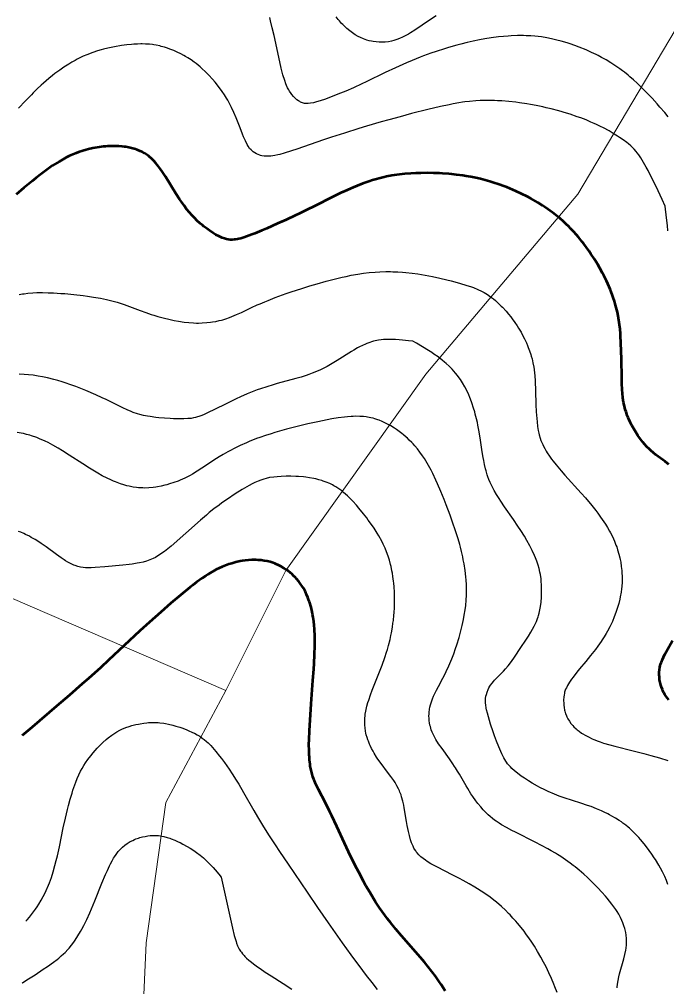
# Model space of a CAD drawing. Header units: metres. Extents: x 545098 to 555652, y 1854398 to 1862642.
# Drawn here: x 546893.5 to 547159.1, y 1858837.7 to 1859234.2 of the extents above; entities that cross this region are included whole.
import ezdxf

# ---------------------------------------------------------------- set-up
doc = ezdxf.new("R2010")
doc.units = ezdxf.units.M
doc.header["$LTSCALE"] = 6.8
for name, color, linetype, lineweight in [('1', 7, 'Continuous', 25), ('2', 7, 'Continuous', 53), ('52', 7, 'Continuous', 13)]:
    doc.layers.add(name, color=color, linetype=linetype, lineweight=lineweight)

msp = doc.modelspace()

# ---------------------------------------------------------------- linework, layer by layer
at = {"layer": '1'}
for points in [[(546996.44, 1859233.67), (546996.08, 1859235.06)], [(547159.4, 1859194.34), (547157.94, 1859196.07), (547155.98, 1859198.35), (547154.78, 1859199.71), (547152.79, 1859201.91), (547150.66, 1859204.18), (547149.57, 1859205.3), (547147.62, 1859207.22), (547146.64, 1859208.14), (547145.17, 1859209.47), (547143.68, 1859210.76), (547142.93, 1859211.38), (547141.41, 1859212.59), (547140.64, 1859213.18), (547139.48, 1859214.04), (547137.89, 1859215.15), (547135.86, 1859216.47), (547133.97, 1859217.61), (547132.03, 1859218.69), (547130.7, 1859219.39), (547129.8, 1859219.84), (547127.99, 1859220.71), (547126.62, 1859221.34), (547125.7, 1859221.74), (547122.92, 1859222.87), (547121.06, 1859223.56), (547119.2, 1859224.2), (547117.98, 1859224.6), (547115.55, 1859225.32), (547113.75, 1859225.79), (547111.54, 1859226.3), (547109.57, 1859226.68), (547107.39, 1859227.03), (547104.77, 1859227.33), (547103.01, 1859227.47), (547101.22, 1859227.55), (547100.02, 1859227.58), (547097.58, 1859227.58), (547095.07, 1859227.49), (547093.78, 1859227.41), (547091.83, 1859227.25), (547089.85, 1859227.05), (547086.8, 1859226.65), (547084.2, 1859226.23), (547082.09, 1859225.85), (547079.4, 1859225.3), (547076.94, 1859224.74), (547074.45, 1859224.12), (547072.77, 1859223.67), (547069.39, 1859222.71), (547067.7, 1859222.2), (547064.31, 1859221.11), (547062.08, 1859220.35), (547059.13, 1859219.28), (547057.67, 1859218.73), (547054.46, 1859217.45), (547052.12, 1859216.47), (547050.6, 1859215.8), (547047.62, 1859214.45), (547043.37, 1859212.43), (547035.6, 1859208.66), (547033.81, 1859207.81), (547030.41, 1859206.26), (547027.26, 1859204.89), (547024.05, 1859203.56), (547021.7, 1859202.64), (547018.54, 1859201.47), (547017.12, 1859200.99), (547015.81, 1859200.59), (547015.2, 1859200.42), (547014.05, 1859200.13), (547012.78, 1859199.89), (547011.87, 1859199.79), (547011.46, 1859199.77), (547010.87, 1859199.79), (547010.26, 1859199.86), (547009.57, 1859200.03), (547009.13, 1859200.19), (547008.7, 1859200.39), (547008.41, 1859200.55), (547007.83, 1859200.91), (547007.24, 1859201.34), (547006.94, 1859201.58), (547006.49, 1859201.98), (547005.81, 1859202.66), (547005.13, 1859203.45), (547004.8, 1859203.89), (547004.16, 1859204.85), (547003.85, 1859205.37), (547003.41, 1859206.22), (547002.98, 1859207.14), (547002.72, 1859207.79), (547002.2, 1859209.18), (547001.49, 1859211.49), (547001.04, 1859213.16), (547000.75, 1859214.33), (547000.18, 1859216.8), (546997.86, 1859227.64), (546997.13, 1859230.85), (546996.44, 1859233.67)], [(547064.24, 1859235.74), (547061.19, 1859233.6), (547058.59, 1859231.82), (547055.52, 1859229.81), (547053.76, 1859228.73), (547052.9, 1859228.24), (547051.24, 1859227.34), (547050.44, 1859226.94), (547049.26, 1859226.41), (547048.12, 1859225.97), (547046.89, 1859225.57), (547045.93, 1859225.32), (547044.75, 1859225.08), (547043.36, 1859224.91), (547042.44, 1859224.87), (547041.52, 1859224.86), (547040.91, 1859224.89), (547039.68, 1859224.99), (547038.44, 1859225.16), (547037.81, 1859225.28), (547036.86, 1859225.49), (547035.91, 1859225.75), (547034.46, 1859226.25), (547033.26, 1859226.77), (547032.29, 1859227.25), (547031.07, 1859227.95), (547029.98, 1859228.68), (547028.88, 1859229.51), (547027.68, 1859230.53), (547026.72, 1859231.42), (547026.01, 1859232.12), (547025.54, 1859232.61), (547024.62, 1859233.62), (547024.17, 1859234.14), (547023.28, 1859235.22)], [(546989.92, 1859179.56), (546989.29, 1859180), (546988.69, 1859180.51), (546988.41, 1859180.8), (546987.85, 1859181.43), (546987.2, 1859182.36), (546986.82, 1859183), (546986.1, 1859184.44), (546985.39, 1859186.08), (546984.92, 1859187.26), (546983.95, 1859189.81), (546982.89, 1859192.53), (546982.32, 1859193.93), (546981.41, 1859196.06), (546980.41, 1859198.18), (546979.88, 1859199.24), (546978.87, 1859201.09), (546978.34, 1859202), (546977.48, 1859203.36), (546976.57, 1859204.73), (546975.06, 1859206.78), (546973.67, 1859208.52), (546972.6, 1859209.77), (546971.17, 1859211.35), (546969.79, 1859212.75), (546968.32, 1859214.13), (546967.55, 1859214.81), (546965.95, 1859216.12), (546965.12, 1859216.75), (546963.83, 1859217.66), (546962.49, 1859218.53), (546961.57, 1859219.08), (546960.95, 1859219.43), (546959.7, 1859220.1), (546958.1, 1859220.87), (546956.81, 1859221.44), (546955.51, 1859221.96), (546953.78, 1859222.57), (546952.92, 1859222.84), (546951.63, 1859223.2), (546950.99, 1859223.36), (546949.58, 1859223.66), (546948.64, 1859223.82), (546948.01, 1859223.91), (546946.76, 1859224.05), (546945.81, 1859224.13), (546945.17, 1859224.16), (546943.87, 1859224.19), (546943.21, 1859224.19), (546941.86, 1859224.15), (546940.46, 1859224.06), (546939.49, 1859223.98), (546937.47, 1859223.77), (546935.31, 1859223.49), (546932.46, 1859223.01), (546929.75, 1859222.45), (546927.9, 1859221.99), (546926.95, 1859221.73), (546925.52, 1859221.3), (546923.6, 1859220.67), (546921.16, 1859219.74), (546919.69, 1859219.11), (546917.21, 1859217.92), (546916.34, 1859217.46), (546915.03, 1859216.72), (546913.71, 1859215.94), (546911.73, 1859214.67), (546910.07, 1859213.51), (546908.06, 1859212.02), (546907.04, 1859211.22), (546905.51, 1859209.97), (546903.44, 1859208.18), (546902.4, 1859207.24), (546900.82, 1859205.76), (546899.21, 1859204.2), (546898.4, 1859203.39), (546895.95, 1859200.84), (546893.18, 1859197.85)], [(547159.24, 1859147.68), (547159.03, 1859149.81), (547158.69, 1859152.99), (547158.11, 1859157.68), (547156.85, 1859160.48), (547155.21, 1859164.02), (547154.25, 1859166.06), (547152.7, 1859169.24), (547151.14, 1859172.32), (547150.38, 1859173.74), (547149.3, 1859175.65), (547148.17, 1859177.48), (547147.29, 1859178.75), (547146.64, 1859179.62), (547146.21, 1859180.15), (547145.35, 1859181.14), (547144.9, 1859181.6), (547144, 1859182.47), (547143.05, 1859183.29), (547142.39, 1859183.81), (547140.97, 1859184.86), (547139.4, 1859185.93), (547138.56, 1859186.47), (547137.23, 1859187.29), (547135.1, 1859188.54), (547132.79, 1859189.78), (547131.58, 1859190.39), (547129.91, 1859191.2), (547129.05, 1859191.6), (547127.72, 1859192.19), (547125.68, 1859193.04), (547123.56, 1859193.86), (547122.11, 1859194.39), (547119.14, 1859195.39), (547117.63, 1859195.86), (547114.56, 1859196.75), (547111.46, 1859197.56), (547109.38, 1859198.06), (547108, 1859198.37), (547105.26, 1859198.95), (547102.96, 1859199.38), (547101.45, 1859199.64), (547098.45, 1859200.09), (547096.98, 1859200.28), (547094.08, 1859200.6), (547091.24, 1859200.84), (547089.39, 1859200.95), (547088.18, 1859201), (547085.8, 1859201.05), (547083.48, 1859201.03), (547082.33, 1859200.99), (547080.59, 1859200.89), (547077.92, 1859200.65), (547076.07, 1859200.42), (547075.11, 1859200.28), (547073.62, 1859200.05), (547071.27, 1859199.63), (547069.6, 1859199.3), (547065.99, 1859198.53), (547060.91, 1859197.34), (547054.21, 1859195.64), (547049.54, 1859194.39), (547044.84, 1859193.1), (547041.74, 1859192.22), (547035.75, 1859190.47), (547032.58, 1859189.51), (547026.69, 1859187.67), (547021.37, 1859185.94), (547018.12, 1859184.86), (547007.23, 1859181.13), (547004.99, 1859180.38), (547001.98, 1859179.44), (547000.2, 1859178.95), (546999.38, 1859178.74), (546998.23, 1859178.49), (546996.52, 1859178.23), (546995.33, 1859178.16), (546994.44, 1859178.17), (546993.78, 1859178.22), (546992.88, 1859178.37), (546992.32, 1859178.51), (546991.97, 1859178.62), (546991.3, 1859178.87), (546990.67, 1859179.15), (546989.92, 1859179.56)], [(546902.99, 1859122.36), (546905.26, 1859122.32), (546907.44, 1859122.23), (546910.54, 1859122.04), (546912.15, 1859121.92), (546915.87, 1859121.57), (546919.61, 1859121.13), (546921.46, 1859120.88), (546923.87, 1859120.52), (546926.75, 1859120.02), (546929.16, 1859119.52), (546931.36, 1859119), (546933.59, 1859118.38), (546935.25, 1859117.86), (546936.42, 1859117.46), (546938.67, 1859116.64), (546943.02, 1859114.97), (546945.29, 1859114.14), (546947.44, 1859113.42), (546948.55, 1859113.07), (546950.27, 1859112.56), (546952.91, 1859111.86), (546954.7, 1859111.43), (546956.96, 1859110.95), (546958.75, 1859110.62), (546960.97, 1859110.29), (546962.92, 1859110.07), (546964.82, 1859109.94), (546966.05, 1859109.89), (546966.85, 1859109.88), (546968.43, 1859109.91), (546970.35, 1859110.04), (546971.84, 1859110.2), (546972.57, 1859110.31), (546974, 1859110.56), (546975.41, 1859110.86), (546976.32, 1859111.09), (546976.92, 1859111.26), (546978.11, 1859111.63), (546979.58, 1859112.14), (546980.55, 1859112.52), (546982.49, 1859113.33), (546984.46, 1859114.23), (546988.64, 1859116.21), (546990.95, 1859117.27), (546992.17, 1859117.81), (546994.1, 1859118.63), (546995.45, 1859119.18), (546998.29, 1859120.28), (546999.76, 1859120.83), (547002.82, 1859121.93), (547004.91, 1859122.66), (547009.21, 1859124.08), (547012.5, 1859125.11), (547015.45, 1859125.98), (547019.14, 1859127.01), (547022.45, 1859127.87), (547025.73, 1859128.64), (547027.35, 1859129), (547029.5, 1859129.43), (547032.15, 1859129.9), (547034.48, 1859130.25), (547036.77, 1859130.53), (547039.27, 1859130.75), (547041.24, 1859130.87), (547043.68, 1859130.94), (547045.62, 1859130.94), (547046.59, 1859130.92), (547048.53, 1859130.84), (547050.49, 1859130.71), (547051.79, 1859130.59), (547054.44, 1859130.29), (547056.71, 1859129.97), (547058.23, 1859129.73), (547061.28, 1859129.18), (547062.79, 1859128.89), (547065.77, 1859128.25), (547068.64, 1859127.58), (547070.47, 1859127.12), (547073.88, 1859126.21), (547076.91, 1859125.32), (547078.29, 1859124.86), (547079.59, 1859124.4), (547081.42, 1859123.65), (547082.87, 1859122.96), (547083.99, 1859122.36), (547085.34, 1859121.52), (547086.55, 1859120.68), (547087.75, 1859119.75), (547088.55, 1859119.07), (547090.13, 1859117.63), (547090.91, 1859116.86), (547091.42, 1859116.33), (547092.92, 1859114.69), (547093.88, 1859113.56), (547094.81, 1859112.4), (547095.41, 1859111.62), (547096.54, 1859110.05), (547097.44, 1859108.73), (547098, 1859107.84), (547099.05, 1859106.09)], [(546893.41, 1859121.51), (546894.8, 1859121.78), (546895.52, 1859121.89), (546897.01, 1859122.08), (546898.99, 1859122.25), (546900.69, 1859122.33), (546902.99, 1859122.36)], [(547099.05, 1859106.09), (547099.54, 1859105.21), (547100.44, 1859103.48), (547101.24, 1859101.77), (547101.73, 1859100.65), (547102.03, 1859099.91), (547102.57, 1859098.46), (547103.05, 1859097.03), (547103.27, 1859096.32), (547103.56, 1859095.25), (547103.94, 1859093.58), (547104.25, 1859091.82), (547104.38, 1859090.89), (547104.55, 1859089.41), (547104.65, 1859088.35), (547104.81, 1859086.07), (547104.97, 1859082.16), (547105.16, 1859076.46), (547105.29, 1859073.58), (547105.49, 1859070.79), (547105.61, 1859069.46), (547105.85, 1859067.57), (547106.14, 1859065.83), (547106.37, 1859064.75), (547106.54, 1859064.06), (547106.92, 1859062.75), (547107.23, 1859061.82), (547107.45, 1859061.22), (547107.94, 1859060.07), (547108.2, 1859059.52), (547108.75, 1859058.44), (547109.36, 1859057.39), (547109.79, 1859056.7), (547110.71, 1859055.33), (547111.56, 1859054.16), (547112.16, 1859053.37), (547113.43, 1859051.78), (547115.51, 1859049.31), (547117, 1859047.61), (547123.66, 1859040.23), (547125.41, 1859038.25), (547128.01, 1859035.18), (547129.69, 1859033.09), (547130.5, 1859032.03), (547131.68, 1859030.44), (547132.99, 1859028.53), (547133.61, 1859027.57), (547134.5, 1859026.11), (547135.34, 1859024.64), (547135.74, 1859023.9), (547136.49, 1859022.41), (547137.35, 1859020.51), (547137.96, 1859018.97), (547138.25, 1859018.19), (547138.64, 1859017), (547139.17, 1859015.2), (547139.52, 1859013.76), (547139.68, 1859013.02), (547139.89, 1859011.92), (547140.14, 1859010.23), (547140.33, 1859008.53), (547140.39, 1859007.67), (547140.45, 1859005.93), (547140.46, 1859005.06), (547140.43, 1859003.74), (547140.32, 1859001.97), (547140.23, 1859001.07), (547140.06, 1858999.73), (547139.72, 1858997.7), (547139.53, 1858996.8), (547139.09, 1858994.99), (547138.75, 1858993.77), (547138.5, 1858992.96), (547137.95, 1858991.35), (547137.26, 1858989.53), (547136.49, 1858987.71), (547136.07, 1858986.8), (547135.4, 1858985.45), (547134.44, 1858983.65), (547133.93, 1858982.76), (547133.13, 1858981.42), (547132.29, 1858980.1), (547131.85, 1858979.44), (547130.47, 1858977.48), (547129.52, 1858976.19), (547127.55, 1858973.68), (547125.58, 1858971.27), (547123.07, 1858968.26), (547121.92, 1858966.85), (547120.37, 1858964.9), (547119.71, 1858964), (547118.85, 1858962.74), (547118.1, 1858961.47), (547117.63, 1858960.54), (547117.34, 1858959.88), (547117.18, 1858959.46), (547116.92, 1858958.66), (547116.82, 1858958.27), (547116.67, 1858957.53), (547116.58, 1858956.82), (547116.52, 1858955.44)], [(547084.7, 1859049.4), (547084.48, 1859050.23), (547084.1, 1859051.9), (547083.77, 1859053.6), (547083.57, 1859054.76), (547083.18, 1859057.15), (547082.3, 1859062.92), (547081.77, 1859065.98), (547081.37, 1859068.06), (547081.15, 1859069.11), (547080.79, 1859070.7), (547080.32, 1859072.6), (547080.06, 1859073.56), (547079.64, 1859075), (547078.92, 1859077.18), (547078.38, 1859078.64), (547078.09, 1859079.37), (547077.62, 1859080.47), (547076.94, 1859081.94), (547075.99, 1859083.77), (547075.03, 1859085.43), (547074.2, 1859086.74), (547073.75, 1859087.4), (547073.02, 1859088.39), (547072.22, 1859089.4), (547070.87, 1859090.93), (547070.36, 1859091.45), (547069.56, 1859092.24), (547068.38, 1859093.31), (547067.75, 1859093.86), (547066.73, 1859094.7), (547065.05, 1859095.98), (547063.39, 1859097.16), (547062.5, 1859097.77), (547061.07, 1859098.69), (547058.74, 1859100.13), (547056.16, 1859101.62), (547054.77, 1859102.39), (547052.92, 1859102.65), (547050.5, 1859102.91), (547049.08, 1859103.03), (547047.56, 1859103.12), (547046.78, 1859103.15), (547045.22, 1859103.18), (547044.44, 1859103.17), (547043.31, 1859103.12), (547042.75, 1859103.08), (547041.68, 1859102.97), (547040.64, 1859102.82), (547039.97, 1859102.7), (547038.66, 1859102.4), (547037.72, 1859102.13), (547037.1, 1859101.93), (547035.88, 1859101.48), (547035.28, 1859101.23), (547034.09, 1859100.69), (547032.9, 1859100.1), (547032.1, 1859099.67), (547030.49, 1859098.75), (547029.56, 1859098.19), (547023.69, 1859094.52), (547021.64, 1859093.29), (547019.56, 1859092.1), (547018.5, 1859091.54), (547016.91, 1859090.74), (547015.31, 1859090.02), (547013.52, 1859089.29), (547012.09, 1859088.76), (547011.02, 1859088.39), (547008.91, 1859087.72), (547006.83, 1859087.11), (546999.19, 1859085.07), (546997.44, 1859084.58), (546994.85, 1859083.81), (546992.27, 1859082.96), (546990.96, 1859082.49), (546989.62, 1859081.98), (546986.9, 1859080.88), (546984.15, 1859079.68), (546982.32, 1859078.84), (546978.72, 1859077.12), (546972.88, 1859074.19), (546971.37, 1859073.45), (546969.27, 1859072.48), (546968.3, 1859072.07), (546967.09, 1859071.62), (546966.51, 1859071.43), (546965.65, 1859071.19), (546964.88, 1859071.02), (546963.87, 1859070.85), (546962.56, 1859070.72), (546960.9, 1859070.65), (546959.38, 1859070.64), (546956.71, 1859070.7), (546955.25, 1859070.77), (546952.94, 1859070.91), (546950.58, 1859071.12), (546949.4, 1859071.25), (546947.08, 1859071.56), (546945.97, 1859071.74), (546944.37, 1859072.06)], [(546944.37, 1859072.06), (546942.89, 1859072.42), (546941.96, 1859072.69), (546940.18, 1859073.3), (546939.32, 1859073.63), (546937.62, 1859074.37), (546935.88, 1859075.19), (546932.03, 1859077.09), (546929.01, 1859078.54), (546927.37, 1859079.31), (546924.8, 1859080.48), (546920.76, 1859082.22), (546918.01, 1859083.33), (546916.63, 1859083.87), (546914.59, 1859084.62), (546912.21, 1859085.44), (546911.03, 1859085.82), (546909.29, 1859086.35), (546907.57, 1859086.82), (546905.02, 1859087.45), (546902.92, 1859087.89), (546901.24, 1859088.18), (546899.16, 1859088.49), (546897.3, 1859088.69), (546895.43, 1859088.84), (546893.36, 1859088.94)], [(547057.64, 1859057.02), (547056.63, 1859058.31), (547055.57, 1859059.56), (547054.83, 1859060.38), (547054.32, 1859060.91), (547053.28, 1859061.94), (547052.48, 1859062.7), (547051.93, 1859063.19), (547050.83, 1859064.13), (547050.26, 1859064.59), (547049.13, 1859065.46), (547047.97, 1859066.29), (547047.2, 1859066.82), (547045.64, 1859067.79), (547044.08, 1859068.66), (547043.3, 1859069.05), (547042.11, 1859069.6), (547040.92, 1859070.08), (547040.31, 1859070.3), (547039.08, 1859070.69), (547038.45, 1859070.86), (547037.5, 1859071.09), (547036.21, 1859071.34), (547035.54, 1859071.44), (547034.53, 1859071.55), (547032.97, 1859071.66), (547031.34, 1859071.69), (547030.22, 1859071.66), (547029.46, 1859071.62), (547027.89, 1859071.5), (547026.68, 1859071.37), (547024.17, 1859071.04), (547021.52, 1859070.6), (547019.67, 1859070.25), (547015.79, 1859069.46), (547011.66, 1859068.55), (547009.53, 1859068.06), (547006.28, 1859067.26), (547003.01, 1859066.42), (546998.18, 1859065.05), (546996.61, 1859064.57), (546994.31, 1859063.82), (546992.09, 1859063.05), (546990.66, 1859062.53), (546989.73, 1859062.17), (546987.9, 1859061.44), (546986.57, 1859060.88), (546984, 1859059.73), (546981.54, 1859058.53), (546979.96, 1859057.71), (546978.94, 1859057.15), (546976.94, 1859056.01), (546975.31, 1859055.02), (546974.24, 1859054.35), (546968.22, 1859050.39), (546966.31, 1859049.16), (546964.44, 1859048.03), (546963.52, 1859047.51), (546962.15, 1859046.78), (546961.24, 1859046.34), (546959.44, 1859045.53), (546958.55, 1859045.17), (546956.78, 1859044.53), (546955.04, 1859043.98), (546953.89, 1859043.66), (546953.13, 1859043.47), (546951.62, 1859043.13), (546950.13, 1859042.84), (546949.38, 1859042.71), (546948.27, 1859042.56), (546946.6, 1859042.39), (546944.91, 1859042.32), (546944.05, 1859042.33), (546942.31, 1859042.42), (546941.43, 1859042.51), (546940.07, 1859042.7), (546938.42, 1859043.03), (546937.57, 1859043.23), (546936.26, 1859043.59), (546934.92, 1859044.02), (546932.82, 1859044.81), (546932.09, 1859045.11), (546930.98, 1859045.6), (546929.46, 1859046.32), (546927.46, 1859047.35), (546925.59, 1859048.41), (546923.63, 1859049.58), (546922.29, 1859050.41), (546919.54, 1859052.17), (546913.93, 1859055.81), (546911.16, 1859057.56), (546909.36, 1859058.66), (546907.18, 1859059.91), (546905.31, 1859060.9), (546904.1, 1859061.49), (546901.78, 1859062.52), (546900.67, 1859062.96), (546898.51, 1859063.71), (546897.82, 1859063.92), (546896.45, 1859064.3), (546895.12, 1859064.62)], [(546895.12, 1859064.62), (546894.25, 1859064.81), (546892.53, 1859065.12)], [(547114.03, 1858892.2), (547113.16, 1858892.73), (547111.4, 1858893.76), (547110.08, 1858894.51), (547107.45, 1858895.93), (547104.85, 1858897.27), (547096.72, 1858901.31), (547095.24, 1858902.08), (547093.1, 1858903.24), (547091.06, 1858904.43), (547090.09, 1858905.05), (547088.83, 1858905.9), (547088.22, 1858906.34), (547087.33, 1858907.02), (547086.46, 1858907.73), (547085.62, 1858908.47), (547084.81, 1858909.24), (547083.52, 1858910.57), (547082.54, 1858911.68), (547081.39, 1858913.09), (547080.52, 1858914.24), (547079.3, 1858915.94), (547078.55, 1858917.06), (547077.2, 1858919.21), (547076.52, 1858920.34), (547073.8, 1858925.08), (547073.04, 1858926.36), (547072.24, 1858927.66), (547071.81, 1858928.32), (547071.14, 1858929.32), (547069.68, 1858931.39), (547066.67, 1858935.57), (547065.28, 1858937.6), (547064.19, 1858939.34), (547063.71, 1858940.18), (547063.07, 1858941.44), (547062.69, 1858942.27), (547062.28, 1858943.32), (547061.89, 1858944.58), (547061.73, 1858945.23), (547061.54, 1858946.21), (547061.43, 1858947), (547061.35, 1858948.01), (547061.33, 1858948.93), (547061.37, 1858949.87), (547061.41, 1858950.35), (547061.59, 1858951.8), (547061.73, 1858952.54), (547061.97, 1858953.53), (547062.34, 1858954.79), (547062.75, 1858955.94), (547063.23, 1858957.1), (547063.59, 1858957.88), (547064.38, 1858959.46), (547065.23, 1858961.08), (547067.06, 1858964.45), (547067.98, 1858966.22), (547068.43, 1858967.13), (547069.52, 1858969.46), (547070.34, 1858971.41), (547070.73, 1858972.41), (547071.5, 1858974.47), (547072.24, 1858976.61), (547072.72, 1858978.07), (547073.64, 1858981.12), (547074.23, 1858983.24), (547074.92, 1858985.97), (547075.48, 1858988.5), (547075.81, 1858990.22), (547076.17, 1858992.4), (547076.4, 1858994.17), (547076.61, 1858996.4), (547076.72, 1858998.43), (547076.74, 1859000.47), (547076.72, 1859001.84), (547076.68, 1859002.75), (547076.57, 1859004.56), (547076.45, 1859005.92), (547076.13, 1859008.6), (547075.72, 1859011.23), (547075.4, 1859012.95), (547075.17, 1859014.08), (547074.68, 1859016.28), (547074.24, 1859018.06), (547073.93, 1859019.23), (547073.29, 1859021.49), (547072.26, 1859024.77), (547071.03, 1859028.33), (547069.99, 1859031.16), (547068.36, 1859035.45), (547067.51, 1859037.61), (547066.2, 1859040.83), (547064.84, 1859044), (547064.14, 1859045.55), (547062.86, 1859048.26), (547062.2, 1859049.58), (547061.16, 1859051.52), (547060.07, 1859053.41), (547059.49, 1859054.34), (547058.69, 1859055.55), (547057.64, 1859057.02)], [(547045.96, 1858983.07), (547046.35, 1858985.27), (547046.59, 1858986.91), (547046.73, 1858988.01), (547046.96, 1858990.18), (547047.05, 1858991.26), (547047.18, 1858993.4), (547047.25, 1858995.5), (547047.25, 1858997.8), (547047.2, 1858999.6), (547047.06, 1859001.83), (547046.94, 1859003.28), (547046.83, 1859004.23), (547046.58, 1859006.1), (547046.35, 1859007.48), (547046.18, 1859008.38), (547045.8, 1859010.15), (547045.59, 1859011.02), (547045.12, 1859012.73), (547044.59, 1859014.4), (547043.93, 1859016.21), (547043.36, 1859017.62), (547042.56, 1859019.36), (547042, 1859020.49), (547040.79, 1859022.7), (547040.15, 1859023.78), (547038.81, 1859025.87), (547037.42, 1859027.88), (547036.47, 1859029.19), (547035.83, 1859030.04), (547034.54, 1859031.7), (547032.59, 1859034.1), (547031.62, 1859035.24), (547030.14, 1859036.88), (547029.15, 1859037.92), (547027.89, 1859039.14), (547026.35, 1859040.5), (547025.57, 1859041.12), (547024.37, 1859042), (547023.16, 1859042.79), (547022.33, 1859043.27), (547021.77, 1859043.57), (547020.64, 1859044.13), (547019.2, 1859044.75), (547018.01, 1859045.18), (547017.41, 1859045.38), (547016.19, 1859045.73), (547014.94, 1859046.04), (547014.09, 1859046.22), (547012.36, 1859046.53), (547010.86, 1859046.74), (547009.85, 1859046.85), (547007.8, 1859047.01), (547006.78, 1859047.07), (547004.76, 1859047.12), (547002.8, 1859047.12), (547000.72, 1859047.05), (546999.16, 1859046.94), (546997.72, 1859046.8), (546996.03, 1859046.56), (546994.58, 1859046.25), (546993.63, 1859045.99), (546992.42, 1859045.59), (546991.31, 1859045.16), (546990.01, 1859044.58), (546988.92, 1859044.04), (546987.61, 1859043.34), (546986.7, 1859042.83), (546984.81, 1859041.72), (546981.92, 1859039.9), (546978.79, 1859037.81), (546976.49, 1859036.19), (546975.32, 1859035.34), (546973.22, 1859033.75), (546971.33, 1859032.24), (546970.13, 1859031.24), (546967.7, 1859029.16), (546955.65, 1859018.54), (546954.3, 1859017.41), (546952.95, 1859016.35), (546952.28, 1859015.85), (546950.95, 1859014.92), (546950.29, 1859014.5), (546949.3, 1859013.92), (546948.3, 1859013.41), (546947.64, 1859013.11), (546946.29, 1859012.59), (546945.61, 1859012.37), (546944.22, 1859011.98), (546942.78, 1859011.66), (546941.79, 1859011.48), (546939.71, 1859011.18), (546938.48, 1859011.03), (546935.92, 1859010.76), (546928.49, 1859010.09), (546924.59, 1859009.72), (546922.91, 1859009.61), (546921.85, 1859009.59), (546920.57, 1859009.64), (546919.65, 1859009.74), (546918.51, 1859009.94)], [(547126.31, 1858912.34), (547123.52, 1858913.3), (547116.67, 1858915.49), (547114.74, 1858916.16), (547112.76, 1858916.91), (547110.18, 1858918.01), (547108.75, 1858918.69), (547106.79, 1858919.68), (547105.81, 1858920.21), (547103.6, 1858921.47), (547102.16, 1858922.34), (547100.43, 1858923.46), (547099.12, 1858924.37), (547097.61, 1858925.51), (547096.38, 1858926.51), (547095.31, 1858927.5), (547094.67, 1858928.15), (547094.28, 1858928.57), (547093.57, 1858929.42), (547093.09, 1858930.06), (547092.8, 1858930.48), (547092.01, 1858931.75), (547091.55, 1858932.61), (547091.12, 1858933.49), (547090.33, 1858935.3), (547089.9, 1858936.36), (547089.04, 1858938.58), (547088.2, 1858940.88), (547087.65, 1858942.44), (547086.6, 1858945.55), (547085.66, 1858948.59), (547085.26, 1858950.06), (547084.93, 1858951.48), (547084.8, 1858952.18), (547084.6, 1858953.53), (547084.55, 1858954.19), (547084.52, 1858955.14), (547084.56, 1858956.06), (547084.69, 1858957.04), (547084.85, 1858957.79), (547085.13, 1858958.7), (547085.56, 1858959.76), (547085.91, 1858960.44), (547086.3, 1858961.1), (547086.58, 1858961.54), (547087.21, 1858962.39), (547087.78, 1858963.09), (547088.19, 1858963.56), (547089.05, 1858964.48), (547091.82, 1858967.3), (547092.74, 1858968.28), (547093.84, 1858969.56), (547095.1, 1858971.21), (547096.34, 1858972.98), (547099.01, 1858977), (547101.02, 1858980.07), (547102.05, 1858981.68), (547103.04, 1858983.3), (547104.4, 1858985.73), (547104.8, 1858986.52), (547105.34, 1858987.69), (547105.8, 1858988.83), (547106.07, 1858989.57), (547106.23, 1858990.06), (547106.5, 1858991.02), (547106.68, 1858991.74), (547106.95, 1858993.17), (547107.15, 1858994.61), (547107.25, 1858995.58), (547107.39, 1858997.59), (547107.47, 1858999.7), (547107.49, 1859000.79), (547107.46, 1859002.48), (547107.35, 1859004.23), (547107.26, 1859005.13), (547106.99, 1859006.96), (547106.81, 1859007.89), (547106.48, 1859009.31), (547106.06, 1859010.75), (547105.5, 1859012.38), (547104.99, 1859013.69), (547104.58, 1859014.69), (547103.67, 1859016.67), (547102.66, 1859018.65), (547101.46, 1859020.83), (547100.45, 1859022.55), (547098.97, 1859024.91), (547097.75, 1859026.75), (547095.9, 1859029.45), (547092.28, 1859034.64), (547090.77, 1859036.89), (547090.05, 1859037.99), (547089.03, 1859039.64), (547088.08, 1859041.28), (547087.63, 1859042.1), (547086.81, 1859043.72), (547086.43, 1859044.53), (547085.91, 1859045.75), (547085.46, 1859046.96), (547085.18, 1859047.77), (547084.7, 1859049.4)], [(546918.51, 1859009.94), (546917.46, 1859010.21), (546916.4, 1859010.55), (546915.86, 1859010.76), (546914.75, 1859011.25), (546914.19, 1859011.53), (546913.32, 1859012), (546912.43, 1859012.53), (546911.83, 1859012.91), (546910.58, 1859013.75), (546908.64, 1859015.13), (546904.45, 1859018.16), (546902.47, 1859019.54), (546901.46, 1859020.21), (546899.92, 1859021.18), (546898.37, 1859022.1), (546897.59, 1859022.53), (546896.03, 1859023.33), (546895.26, 1859023.69), (546894.1, 1859024.17), (546893.08, 1859024.54)], [(547111.53, 1858841.42), (547110.5, 1858843.71), (547109.29, 1858846.22), (547108.28, 1858848.19), (547107.23, 1858850.14), (547105.86, 1858852.53), (547104.57, 1858854.64), (547103.22, 1858856.71), (547102.52, 1858857.74), (547101.06, 1858859.77), (547100.3, 1858860.78), (547099.13, 1858862.28), (547097.67, 1858864.04), (547096.92, 1858864.91), (547095.75, 1858866.21), (547094.55, 1858867.48), (547093.93, 1858868.11), (547092.67, 1858869.36), (547091.04, 1858870.88), (547089.01, 1858872.64), (547087.95, 1858873.5), (547086.34, 1858874.74), (547084.67, 1858875.94), (547082.78, 1858877.21), (547081.24, 1858878.19), (547080.07, 1858878.9), (547077.74, 1858880.27), (547075.41, 1858881.56), (547073.88, 1858882.37), (547070.89, 1858883.92), (547064.77, 1858887.02), (547062.14, 1858888.46), (547060.58, 1858889.41), (547059.87, 1858889.88), (547058.89, 1858890.6), (547058.01, 1858891.32), (547057.48, 1858891.82), (547057.15, 1858892.15), (547056.55, 1858892.84), (547056.13, 1858893.36), (547055.88, 1858893.72), (547055.41, 1858894.46), (547055.19, 1858894.84), (547054.8, 1858895.63), (547054.44, 1858896.45), (547054.22, 1858897.02), (547053.82, 1858898.22), (547053.31, 1858900.05), (547052.95, 1858901.6), (547052.45, 1858904.05), (547052.15, 1858905.73), (547051.19, 1858911.36), (547050.97, 1858912.47), (547050.6, 1858914.13), (547050.14, 1858915.78), (547049.87, 1858916.61), (547049.45, 1858917.72), (547049.22, 1858918.27), (547048.84, 1858919.11), (547048.19, 1858920.37), (547047.43, 1858921.65), (547046.87, 1858922.51), (547045.66, 1858924.23), (547044.37, 1858925.98), (547041.71, 1858929.49), (547040.44, 1858931.26), (547039.85, 1858932.14), (547038.87, 1858933.71), (547038.42, 1858934.5), (547037.79, 1858935.68), (547037.22, 1858936.85), (547036.96, 1858937.44), (547036.49, 1858938.62), (547036.28, 1858939.21), (547035.99, 1858940.09), (547035.66, 1858941.26), (547035.52, 1858941.85), (547035.34, 1858942.73), (547035.14, 1858944.05), (547035.03, 1858945.23), (547035, 1858945.82), (547035, 1858946.71), (547035.06, 1858948.08), (547035.15, 1858949.01), (547035.23, 1858949.64), (547035.45, 1858950.94), (547035.59, 1858951.6), (547035.92, 1858952.99), (547036.33, 1858954.43), (547036.64, 1858955.44), (547037.37, 1858957.57), (547038.09, 1858959.5), (547041.3, 1858967.66), (547042.09, 1858969.74), (547043.24, 1858972.93), (547043.95, 1858975.1), (547044.28, 1858976.19), (547044.75, 1858977.83), (547045.38, 1858980.31), (547045.74, 1858981.96), (547045.96, 1858983.07)], [(547116.52, 1858955.44), (547116.55, 1858954.07), (547116.6, 1858953.39), (547116.73, 1858952.37), (547116.91, 1858951.36), (547117.03, 1858950.86), (547117.32, 1858949.87), (547117.5, 1858949.38), (547117.8, 1858948.66), (547118.22, 1858947.82), (547118.85, 1858946.79), (547119.51, 1858945.89), (547120.27, 1858945.01), (547120.68, 1858944.57), (547121.59, 1858943.72), (547122.08, 1858943.3), (547122.87, 1858942.69), (547123.89, 1858941.97), (547124.43, 1858941.62), (547125.28, 1858941.11), (547126.66, 1858940.35), (547128.16, 1858939.63), (547128.95, 1858939.29), (547130.63, 1858938.62), (547131.51, 1858938.3), (547132.9, 1858937.84), (547135.39, 1858937.11), (547137.54, 1858936.55), (547145, 1858934.73), (547149.38, 1858933.6), (547152.18, 1858932.83), (547155.84, 1858931.76), (547159.17, 1858930.71)], [(546896.13, 1858864.89), (546896.7, 1858865.52), (546897.58, 1858866.53), (546898.44, 1858867.59), (546900.12, 1858869.85), (546900.72, 1858870.73), (546901.51, 1858871.95), (546902.45, 1858873.53), (546903.25, 1858874.99), (546904.01, 1858876.49), (546904.49, 1858877.51), (546905.38, 1858879.6), (546905.8, 1858880.67), (546906.6, 1858882.85), (546907.33, 1858885.1), (546908.07, 1858887.68), (546908.62, 1858889.8), (546909.06, 1858891.63), (546909.89, 1858895.39), (546911.5, 1858903.15), (546912.36, 1858907.1), (546913.2, 1858910.6), (546913.65, 1858912.33), (546914.35, 1858914.88), (546915.08, 1858917.33), (546915.46, 1858918.52), (546916.24, 1858920.79), (546916.64, 1858921.87), (546917.24, 1858923.4), (546917.87, 1858924.83), (546918.57, 1858926.31), (546919.16, 1858927.41), (546919.91, 1858928.72), (546920.54, 1858929.71), (546921.54, 1858931.15), (546922.72, 1858932.69), (546923.74, 1858933.92), (546925.39, 1858935.78), (546926.27, 1858936.7), (546927.65, 1858938.06), (546929.09, 1858939.36), (546929.84, 1858939.98), (546931.37, 1858941.15), (546932.16, 1858941.69), (546933.36, 1858942.44), (546934.59, 1858943.11), (546935.41, 1858943.51), (546937.08, 1858944.2), (546938.48, 1858944.69), (546939.59, 1858945.02), (546941.24, 1858945.43), (546942.33, 1858945.66), (546943.04, 1858945.79), (546944.43, 1858946), (546945.78, 1858946.16), (546946.44, 1858946.22), (546947.41, 1858946.28), (546948.87, 1858946.31), (546950.34, 1858946.25), (546951.09, 1858946.19), (546952.62, 1858946)], [(546952.62, 1858946), (546953.42, 1858945.86), (546954.65, 1858945.61), (546956.38, 1858945.18), (546957.57, 1858944.84), (546959.19, 1858944.32), (546960, 1858944.04), (546961.8, 1858943.36), (546962.68, 1858943), (546964.38, 1858942.24), (546965.19, 1858941.85), (546966.33, 1858941.24), (546967.38, 1858940.62), (546968.45, 1858939.91), (546969.24, 1858939.32), (546970.18, 1858938.55), (546970.9, 1858937.89), (546971.94, 1858936.84), (546972.63, 1858936.09), (546974.04, 1858934.43), (546975.55, 1858932.54), (546976.34, 1858931.52), (546977.56, 1858929.88), (546979.45, 1858927.19), (546980.75, 1858925.25), (546982.38, 1858922.66), (546983.36, 1858921.03), (546985.34, 1858917.6), (546989.53, 1858910.19), (546991.05, 1858907.59), (546993.06, 1858904.27), (546995.61, 1858900.23), (546998.26, 1858896.17), (547000.05, 1858893.48), (547003.6, 1858888.22), (547011.39, 1858876.74), (547015.69, 1858870.48), (547019.98, 1858864.3), (547025.76, 1858856.1), (547029.3, 1858851.18), (547034.12, 1858844.65), (547035.63, 1858842.65), (547037.87, 1858839.75), (547040.08, 1858836.94)], [(547159.22, 1858879.93), (547158.63, 1858881.56), (547157.92, 1858883.24), (547157, 1858885.14), (547156.19, 1858886.68), (547155.54, 1858887.84), (547154.14, 1858890.14), (547153.65, 1858890.9), (547152.64, 1858892.4), (547151.6, 1858893.86), (547150.9, 1858894.81), (547149.48, 1858896.64), (547148.06, 1858898.35), (547147.34, 1858899.16), (547146.26, 1858900.32), (547145.16, 1858901.43), (547144.6, 1858901.97), (547143.47, 1858902.99), (547142.9, 1858903.48), (547142.02, 1858904.2), (547140.83, 1858905.11), (547140.22, 1858905.55), (547139.28, 1858906.19), (547137.83, 1858907.1), (547136.32, 1858907.97), (547135.29, 1858908.52), (547134.59, 1858908.88), (547133.17, 1858909.56), (547132.09, 1858910.05), (547129.92, 1858910.97), (547127.75, 1858911.82), (547126.31, 1858912.34)], [(546894.61, 1858839.56), (546894.82, 1858839.7), (546896.54, 1858840.83), (546899.92, 1858843), (546903.31, 1858845.22), (546904.99, 1858846.35), (546907.41, 1858848.07), (546908.93, 1858849.23), (546909.65, 1858849.81), (546910.68, 1858850.69), (546911.64, 1858851.56), (546912.24, 1858852.14), (546913.37, 1858853.32), (546913.89, 1858853.91), (546914.88, 1858855.12), (546915.8, 1858856.34), (546916.38, 1858857.17), (546917.5, 1858858.89), (546918.57, 1858860.69), (546919.1, 1858861.64), (546919.89, 1858863.13), (546920.69, 1858864.74), (546921.09, 1858865.59), (546922.35, 1858868.37), (546923.01, 1858869.91), (546924.39, 1858873.28), (546927.32, 1858880.55), (546928.81, 1858884.07), (546929.54, 1858885.71), (546930.39, 1858887.52), (546930.81, 1858888.37), (546931.45, 1858889.57), (546932.1, 1858890.7), (546932.43, 1858891.23), (546933.11, 1858892.25), (546933.99, 1858893.42), (546934.74, 1858894.28), (546935.73, 1858895.26), (546936.69, 1858896.06), (546937.72, 1858896.79), (546938.44, 1858897.23), (546938.94, 1858897.51), (546939.95, 1858898.02), (546940.73, 1858898.37), (546941.26, 1858898.58), (546942.32, 1858898.96), (546942.86, 1858899.13), (546943.93, 1858899.42), (546945.01, 1858899.66)], [(546945.01, 1858899.66), (546946.19, 1858899.85), (546947.11, 1858899.95), (546948.25, 1858900.02), (546949.48, 1858900.01), (546950.45, 1858899.94), (546951.17, 1858899.85), (546952.62, 1858899.58), (546954.08, 1858899.19), (546955.08, 1858898.87), (546955.76, 1858898.62), (546957.16, 1858898.07), (546958.62, 1858897.43), (546959.37, 1858897.08), (546960.52, 1858896.51), (546962.27, 1858895.55), (546963.46, 1858894.84), (546964.95, 1858893.88), (546966.13, 1858893.04), (546967.6, 1858891.92), (546968.9, 1858890.82), (546969.75, 1858890.05), (546971.38, 1858888.45), (546972.86, 1858886.88), (546973.74, 1858885.89), (546975.16, 1858884.23), (546976.19, 1858882.94), (546980.84, 1858862.04), (546981.53, 1858859.11), (546981.89, 1858857.79), (546982.27, 1858856.56), (546982.48, 1858855.97), (546982.93, 1858854.85), (546983.18, 1858854.31), (546983.59, 1858853.52), (546984.15, 1858852.62), (546984.46, 1858852.18), (546984.97, 1858851.52), (546985.55, 1858850.85), (546985.87, 1858850.51), (546986.57, 1858849.82), (546987.57, 1858848.93), (546988.61, 1858848.08), (546989.38, 1858847.49), (546991.13, 1858846.22), (546992.12, 1858845.53), (546994.27, 1858844.09), (546996.62, 1858842.56), (547001.57, 1858839.38), (547005.2, 1858837.02)], [(547138.44, 1858837.61), (547138.46, 1858838.07), (547138.54, 1858839.01), (547138.67, 1858839.99), (547138.79, 1858840.67), (547139.08, 1858842.06), (547139.39, 1858843.3), (547141.17, 1858849.45), (547141.63, 1858851.25), (547141.99, 1858853.04), (547142.12, 1858853.93), (547142.25, 1858855.24), (547142.29, 1858856.1), (547142.3, 1858856.66), (547142.26, 1858857.79), (547142.13, 1858859.18), (547141.95, 1858860.28), (547141.83, 1858860.83), (547141.56, 1858861.92), (547141.23, 1858863.01), (547140.79, 1858864.21), (547140.38, 1858865.16), (547139.8, 1858866.38), (547139.07, 1858867.74), (547138.41, 1858868.83), (547137.88, 1858869.66), (547136.7, 1858871.35), (547136.27, 1858871.93), (547135.36, 1858873.09), (547134.38, 1858874.29), (547133.69, 1858875.1), (547132.2, 1858876.77), (547130.58, 1858878.51), (547128.38, 1858880.74), (547126.25, 1858882.78), (547124.76, 1858884.13), (547122.82, 1858885.81), (547121.22, 1858887.12), (547120.41, 1858887.76), (547119.17, 1858888.7), (547117.27, 1858890.07), (547115.34, 1858891.37), (547114.03, 1858892.2)], [(547113.81, 1858835.67), (547112.95, 1858837.97), (547112.49, 1858839.12), (547111.53, 1858841.42)]]:
    msp.add_lwpolyline(points, dxfattribs=at)
at = {"layer": '2'}
for points in [[(546986.51, 1859145.29), (546985.53, 1859144.96), (546984.2, 1859144.56), (546983.4, 1859144.35), (546982.9, 1859144.24), (546981.96, 1859144.08), (546981.52, 1859144.03), (546980.7, 1859143.98), (546979.91, 1859144), (546979.07, 1859144.1), (546978.41, 1859144.24), (546977.56, 1859144.47), (546976.6, 1859144.81), (546975.22, 1859145.43), (546974.02, 1859146.07), (546972.79, 1859146.82), (546971.39, 1859147.75), (546970.25, 1859148.58), (546969.09, 1859149.46), (546968.5, 1859149.93), (546967.61, 1859150.68), (546966.26, 1859151.91), (546965.34, 1859152.8), (546964.18, 1859154.03), (546963.24, 1859155.09), (546962.04, 1859156.55), (546960.96, 1859157.99), (546959.86, 1859159.55), (546959.12, 1859160.64), (546957.64, 1859162.93), (546953.32, 1859169.85), (546951.96, 1859171.91), (546951.31, 1859172.86), (546950.47, 1859174.02), (546949.45, 1859175.3), (546948.55, 1859176.32), (546947.57, 1859177.3), (546946.78, 1859177.99), (546946.38, 1859178.31), (546945.57, 1859178.9), (546944.74, 1859179.42), (546943.78, 1859179.94), (546942.98, 1859180.32), (546941.71, 1859180.84), (546941.04, 1859181.07), (546940, 1859181.39), (546938.9, 1859181.67), (546938.34, 1859181.79), (546937.16, 1859182), (546936.55, 1859182.09), (546935.6, 1859182.2), (546934.29, 1859182.31), (546932.56, 1859182.37), (546930.91, 1859182.35), (546929.55, 1859182.29), (546928.85, 1859182.24), (546927.78, 1859182.13), (546926.13, 1859181.93), (546924.43, 1859181.65), (546923.56, 1859181.48), (546921.8, 1859181.07), (546920.91, 1859180.84), (546919.56, 1859180.45), (546917.73, 1859179.84), (546916.81, 1859179.5), (546915.43, 1859178.94), (546914.04, 1859178.31), (546912.65, 1859177.63), (546911.26, 1859176.88), (546909.88, 1859176.08), (546908.95, 1859175.52), (546907.12, 1859174.34), (546904.84, 1859172.76), (546902.16, 1859170.77), (546900.4, 1859169.4), (546898.68, 1859168.01), (546895.34, 1859165.23), (546892.16, 1859162.5)], [(547140.35, 1859085.32), (547140.3, 1859086.98), (547140.16, 1859095.47), (547140.1, 1859098.05), (547139.97, 1859101.99), (547139.85, 1859104.35), (547139.77, 1859105.53), (547139.62, 1859107.33), (547139.42, 1859109.15), (547139.3, 1859110.06), (547139.01, 1859111.93), (547138.84, 1859112.87), (547138.55, 1859114.31), (547138.09, 1859116.26), (547137.82, 1859117.26), (547137.37, 1859118.78), (547136.86, 1859120.33), (547136.58, 1859121.12), (547135.97, 1859122.72), (547135.53, 1859123.8), (547134.57, 1859126), (547134.05, 1859127.11), (547132.94, 1859129.35), (547132.42, 1859130.35), (547131.33, 1859132.34), (547130.47, 1859133.83), (547129.12, 1859136.04), (547127.71, 1859138.21), (547126.98, 1859139.28), (547125.87, 1859140.85), (547124.73, 1859142.38), (547124.16, 1859143.12), (547122.59, 1859145.05), (547121.79, 1859145.98), (547120.58, 1859147.34), (547119.34, 1859148.65), (547118.71, 1859149.29), (547117.43, 1859150.54), (547116.56, 1859151.35), (547114.77, 1859152.92), (547113.86, 1859153.68), (547111.98, 1859155.14), (547110.04, 1859156.56), (547108.71, 1859157.47), (547107.8, 1859158.06), (547105.94, 1859159.22), (547104.02, 1859160.34), (547103.03, 1859160.89), (547101.53, 1859161.69), (547099.22, 1859162.85), (547096.86, 1859163.95), (547095.65, 1859164.47), (547093.21, 1859165.47), (547091.97, 1859165.95), (547090.09, 1859166.63), (547087.56, 1859167.46), (547086.28, 1859167.85), (547084.36, 1859168.4), (547082.42, 1859168.89), (547080.47, 1859169.34), (547078.52, 1859169.73), (547076.57, 1859170.08), (547075.27, 1859170.29), (547072.67, 1859170.64), (547070.74, 1859170.85), (547069.45, 1859170.97), (547066.9, 1859171.15), (547065.63, 1859171.22), (547063.14, 1859171.31), (547060.68, 1859171.34), (547058.01, 1859171.3), (547055.94, 1859171.23), (547053.91, 1859171.12), (547051.44, 1859170.93), (547049.27, 1859170.7), (547047.13, 1859170.41), (547046.08, 1859170.24), (547043.98, 1859169.85), (547042.94, 1859169.63), (547041.38, 1859169.27), (547039.29, 1859168.72), (547038.25, 1859168.41), (547036.67, 1859167.91), (547035.08, 1859167.37), (547034.28, 1859167.08), (547031.85, 1859166.13), (547030.21, 1859165.44), (547026.87, 1859163.94), (547025.17, 1859163.14), (547021.72, 1859161.47), (547014.65, 1859157.92), (547011.02, 1859156.12), (547008.28, 1859154.78), (547006.44, 1859153.9), (547002.81, 1859152.2), (546999.29, 1859150.58), (546994.86, 1859148.63), (546992.82, 1859147.76), (546990.01, 1859146.61), (546988.75, 1859146.12), (546986.51, 1859145.29)], [(547159.57, 1859051.94), (547158.05, 1859053.15), (547154.34, 1859055.93), (547153.27, 1859056.78), (547152.21, 1859057.7), (547151.68, 1859058.18), (547150.51, 1859059.34), (547149.75, 1859060.17), (547149.01, 1859061.04), (547148.52, 1859061.65), (547147.58, 1859062.91), (547146.9, 1859063.88), (547146.46, 1859064.54), (547145.62, 1859065.89), (547145.22, 1859066.58), (547144.47, 1859067.95), (547143.78, 1859069.33), (547143.22, 1859070.55), (547142.96, 1859071.15), (547142.6, 1859072.05), (547142.08, 1859073.53), (547141.78, 1859074.49), (547141.6, 1859075.13), (547141.29, 1859076.4), (547141.09, 1859077.35), (547140.79, 1859079.26), (547140.58, 1859081.2), (547140.48, 1859082.53), (547140.35, 1859085.32)], [(547021.56, 1858908.07), (547020.61, 1858910.02), (547018.89, 1858913.43), (547016.11, 1858918.78), (547015.36, 1858920.27), (547015.02, 1858920.98), (547014.41, 1858922.37), (547014.14, 1858923.05), (547013.76, 1858924.08), (547013.43, 1858925.12), (547013.15, 1858926.2), (547012.91, 1858927.31), (547012.7, 1858928.46), (547012.59, 1858929.25), (547012.41, 1858930.87), (547012.31, 1858932.13), (547012.26, 1858932.98), (547012.19, 1858934.71), (547012.17, 1858937.39), (547012.21, 1858939.22), (547012.34, 1858942.94), (547012.73, 1858949.41), (547013.05, 1858953.9), (547013.79, 1858963.52), (547014.12, 1858968.14), (547014.26, 1858970.5), (547014.44, 1858974.07), (547014.54, 1858977.62), (547014.55, 1858979.37), (547014.52, 1858981.68), (547014.4, 1858984.48), (547014.28, 1858986.11), (547014.11, 1858987.69), (547013.9, 1858989.22), (547013.65, 1858990.71), (547013.46, 1858991.67), (547013.02, 1858993.53), (547012.36, 1858995.74), (547012.16, 1858996.31), (547011.74, 1858997.41), (547011.17, 1858998.75), (547010.67, 1858999.78), (547010.41, 1859000.28), (547009.86, 1859001.25), (547009.28, 1859002.19), (547008.87, 1859002.8), (547008.02, 1859003.98), (547007.1, 1859005.09), (547006.61, 1859005.63), (547005.86, 1859006.4), (547005.08, 1859007.13), (547004.68, 1859007.48), (547003.43, 1859008.49), (547002.78, 1859008.95), (547001.88, 1859009.54), (547000.73, 1859010.21), (546999.66, 1859010.75), (546998.68, 1859011.19), (546998.18, 1859011.39), (546997.42, 1859011.66), (546996.25, 1859012.03), (546995.06, 1859012.33), (546993.84, 1859012.56), (546992.59, 1859012.73), (546991.33, 1859012.83), (546990.47, 1859012.87), (546988.75, 1859012.86), (546987.44, 1859012.78), (546985.99, 1859012.63), (546984.82, 1859012.46), (546983.95, 1859012.3), (546982.21, 1859011.92), (546980.5, 1859011.45), (546979.36, 1859011.1), (546978.62, 1859010.84), (546976.54, 1859010.02), (546975.34, 1859009.48), (546974.15, 1859008.89), (546973.38, 1859008.48), (546971.83, 1859007.6), (546970.69, 1859006.9), (546969.93, 1859006.41), (546968.41, 1859005.38), (546966.11, 1859003.71), (546964.56, 1859002.52), (546963.51, 1859001.69), (546959.49, 1858998.4), (546955.59, 1858995.09), (546951.51, 1858991.53), (546946.79, 1858987.33), (546942.92, 1858983.8), (546930.03, 1858971.82), (546926.83, 1858968.87), (546921.84, 1858964.36), (546919.27, 1858962.08), (546914.02, 1858957.51), (546908.74, 1858952.99), (546898.67, 1858944.43), (546894.61, 1858940.94), (546894.6, 1858940.93)], [(547159.57, 1858955.54), (547159.01, 1858956.25), (547158.49, 1858956.97), (547158.02, 1858957.71), (547157.59, 1858958.47), (547157.21, 1858959.24), (547156.98, 1858959.76), (547156.58, 1858960.81), (547156.32, 1858961.61), (547156.18, 1858962.15), (547155.94, 1858963.21), (547155.85, 1858963.75), (547155.73, 1858964.81), (547155.68, 1858965.86), (547155.68, 1858966.54), (547155.7, 1858966.99), (547155.78, 1858967.88), (547155.96, 1858968.96), (547156.12, 1858969.66), (547156.25, 1858970.12), (547156.55, 1858971.03), (547156.98, 1858972.14), (547157.38, 1858973.02), (547158.04, 1858974.33), (547158.52, 1858975.21), (547161.16, 1858979.89)], [(547068.02, 1858836.33), (547066.26, 1858839.03), (547065.36, 1858840.37), (547063.96, 1858842.36), (547062.51, 1858844.32), (547061, 1858846.25), (547059.46, 1858848.15), (547057.86, 1858850.04), (547050.07, 1858858.95), (547047.79, 1858861.63), (547045.51, 1858864.42), (547044.38, 1858865.87), (547042.14, 1858868.87), (547041.04, 1858870.44), (547039.41, 1858872.88), (547038.61, 1858874.14), (547037.03, 1858876.74), (547035.49, 1858879.43), (547034.48, 1858881.25), (547032.53, 1858884.95), (547031.11, 1858887.75), (547028.42, 1858893.31), (547026.73, 1858896.92), (547023.63, 1858903.65), (547021.56, 1858908.07)]]:
    msp.add_lwpolyline(points, dxfattribs=at)
at = {"layer": '52'}
for points in [[(547371.4, 1859909.36), (547338.12, 1859864.57), (547317.46, 1859828.97), (547305.98, 1859756.61), (547295.65, 1859700.33), (547291.06, 1859649.8), (547286.47, 1859590.08), (547277.29, 1859536.1), (547263.51, 1859472.93), (547242.85, 1859404.01), (547232.06, 1859341.34), (547205.85, 1859287.24), (547174.72, 1859251.17), (547122.3, 1859162.65), (547060.05, 1859088.88), (547002.71, 1859008.55), (546978.14, 1858959.37)], [(546978.14, 1858959.37), (546897.86, 1858993.97), (546843.15, 1859017.73), (546778.12, 1859045.61), (546730.65, 1859052.86), (546663.55, 1859043.56), (546622.8, 1859034.41), (546587.67, 1859036.83), (546554.95, 1859048.95), (546511.34, 1859061.08), (546487.1, 1859059.87), (546450.76, 1859055.02), (546427.74, 1859057.44), (546382.91, 1859065.93), (546293.24, 1859107.15), (546222.97, 1859155.64)], [(546978.14, 1858959.37), (546953.57, 1858913.47), (546945.38, 1858856.1), (546942.04, 1858780.33), (546943.12, 1858744.72), (546950.72, 1858706.05), (546990.05, 1858687.19), (547044.87, 1858671.13), (547075.62, 1858653.74), (547107.71, 1858624.31), (547142.47, 1858593.53), (547149.16, 1858573.47), (547150.49, 1858548.04), (547134.45, 1858485.16), (547134.33, 1858449.39), (547157.43, 1858412.68)]]:
    msp.add_lwpolyline(points, dxfattribs=at)

doc.saveas('drawing.dxf')
